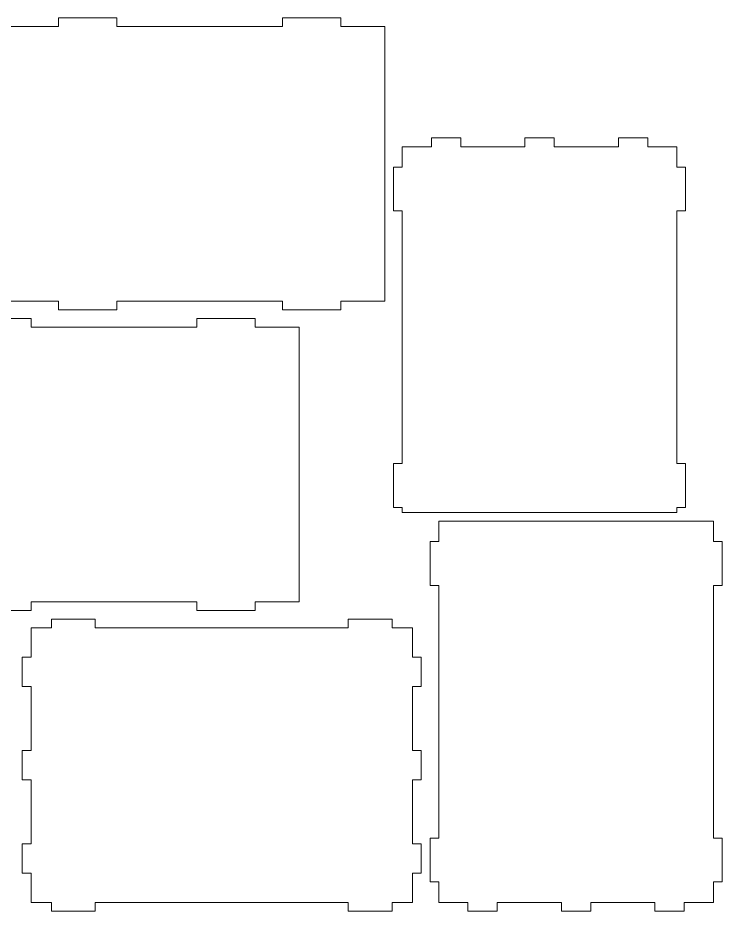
# Model space of a CAD drawing. Header units: millimetres. Extents: x -454 to 454, y -712 to 712.
# Drawn here: x 213.1 to 454.2, y -712.5 to -406.5 of the extents above; entities that cross this region are included whole.
import ezdxf

# ---------------------------------------------------------------- set-up
doc = ezdxf.new("R2010")
doc.units = ezdxf.units.MM
doc.header["$MEASUREMENT"] = 0
doc.layers.add('Camada 1', color=7, linetype='Continuous')

msp = doc.modelspace()

# ---------------------------------------------------------------- linework, layer by layer
at = {"layer": 'Camada 1', "color": 250, "lineweight": 20}
for points, knots in [([(247.0362, -506.4594), (247.0362, -506.4594), (247.0362, -503.4594), (247.0362, -503.4594), (247.0362, -503.4594), (247.0362, -503.4594), (303.7375, -503.4594), (303.7375, -503.4594), (303.7375, -503.4594), (303.7375, -503.4594), (303.7375, -506.4594), (303.7375, -506.4594), (303.7375, -506.4594), (303.7375, -506.4594), (323.7375, -506.4594), (323.7375, -506.4594), (323.7375, -506.4594), (323.7375, -506.4594), (323.7375, -503.4594), (323.7375, -503.4594), (323.7375, -503.4594), (323.7375, -503.4594), (338.7375, -503.4594), (338.7375, -503.4594), (338.7375, -503.4594), (338.7375, -503.4594), (338.7375, -409.4594), (338.7375, -409.4594), (338.7375, -409.4594), (338.7375, -409.4594), (323.7375, -409.4594), (323.7375, -409.4594), (323.7375, -409.4594), (323.7375, -409.4594), (323.7375, -406.4594), (323.7375, -406.4594), (323.7375, -406.4594), (323.7375, -406.4594), (303.7375, -406.4594), (303.7375, -406.4594), (303.7375, -406.4594), (303.7375, -406.4594), (303.7375, -409.4594), (303.7375, -409.4594), (303.7375, -409.4594), (303.7375, -409.4594), (247.0362, -409.4594), (247.0362, -409.4594), (247.0362, -409.4594), (247.0362, -409.4594), (247.0362, -406.4594), (247.0362, -406.4594), (247.0362, -406.4594), (247.0362, -406.4594), (227.0362, -406.4594), (227.0362, -406.4594), (227.0362, -406.4594), (227.0362, -406.4594), (227.0362, -409.4594), (227.0362, -409.4594), (227.0362, -409.4594), (227.0362, -409.4594), (170.3349, -409.4594), (170.3349, -409.4594), (170.3349, -409.4594), (170.3349, -409.4594), (170.3349, -406.4594), (170.3349, -406.4594), (170.3349, -406.4594), (170.3349, -406.4594), (150.3349, -406.4594), (150.3349, -406.4594), (150.3349, -406.4594), (150.3349, -406.4594), (150.3349, -409.4594), (150.3349, -409.4594), (150.3349, -409.4594), (150.3349, -409.4594), (135.3349, -409.4594), (135.3349, -409.4594), (135.3349, -409.4594), (135.3349, -409.4594), (135.3349, -503.4594), (135.3349, -503.4594), (135.3349, -503.4594), (135.3349, -503.4594), (150.3349, -503.4594), (150.3349, -503.4594), (150.3349, -503.4594), (150.3349, -503.4594), (150.3349, -506.4594), (150.3349, -506.4594), (150.3349, -506.4594), (150.3349, -506.4594), (170.3349, -506.4594), (170.3349, -506.4594), (170.3349, -506.4594), (170.3349, -506.4594), (170.3349, -503.4594), (170.3349, -503.4594), (170.3349, -503.4594), (170.3349, -503.4594), (227.0362, -503.4594), (227.0362, -503.4594), (227.0362, -503.4594), (227.0362, -503.4594), (227.0362, -506.4594), (227.0362, -506.4594), (227.0362, -506.4594), (227.0362, -506.4594), (247.0362, -506.4594), (247.0362, -506.4594)], [0, 0, 0, 0, 0.03448276, 0.03448276, 0.03448276, 0.03448276, 0.06896552, 0.06896552, 0.06896552, 0.06896552, 0.10344828, 0.10344828, 0.10344828, 0.10344828, 0.13793103, 0.13793103, 0.13793103, 0.13793103, 0.17241379, 0.17241379, 0.17241379, 0.17241379, 0.20689655, 0.20689655, 0.20689655, 0.20689655, 0.24137931, 0.24137931, 0.24137931, 0.24137931, 0.27586207, 0.27586207, 0.27586207, 0.27586207, 0.31034483, 0.31034483, 0.31034483, 0.31034483, 0.34482759, 0.34482759, 0.34482759, 0.34482759, 0.37931034, 0.37931034, 0.37931034, 0.37931034, 0.4137931, 0.4137931, 0.4137931, 0.4137931, 0.44827586, 0.44827586, 0.44827586, 0.44827586, 0.48275862, 0.48275862, 0.48275862, 0.48275862, 0.51724138, 0.51724138, 0.51724138, 0.51724138, 0.55172414, 0.55172414, 0.55172414, 0.55172414, 0.5862069, 0.5862069, 0.5862069, 0.5862069, 0.62068966, 0.62068966, 0.62068966, 0.62068966, 0.65517241, 0.65517241, 0.65517241, 0.65517241, 0.68965517, 0.68965517, 0.68965517, 0.68965517, 0.72413793, 0.72413793, 0.72413793, 0.72413793, 0.75862069, 0.75862069, 0.75862069, 0.75862069, 0.79310345, 0.79310345, 0.79310345, 0.79310345, 0.82758621, 0.82758621, 0.82758621, 0.82758621, 0.86206897, 0.86206897, 0.86206897, 0.86206897, 0.89655172, 0.89655172, 0.89655172, 0.89655172, 0.93103448, 0.93103448, 0.93103448, 0.93103448, 1, 1, 1, 1]), ([(438.7375, -559.1694), (438.7375, -559.1694), (438.7375, -472.5894), (438.7375, -472.5894), (438.7375, -472.5894), (438.7375, -472.5894), (441.7375, -472.5894), (441.7375, -472.5894), (441.7375, -472.5894), (441.7375, -472.5894), (441.7375, -457.5894), (441.7375, -457.5894), (441.7375, -457.5894), (441.7375, -457.5894), (438.7375, -457.5894), (438.7375, -457.5894), (438.7375, -457.5894), (438.7375, -457.5894), (438.7375, -450.5894), (438.7375, -450.5894), (438.7375, -450.5894), (438.7375, -450.5894), (428.7375, -450.5894), (428.7375, -450.5894), (428.7375, -450.5894), (428.7375, -450.5894), (428.7375, -447.5894), (428.7375, -447.5894), (428.7375, -447.5894), (428.7375, -447.5894), (418.7375, -447.5894), (418.7375, -447.5894), (418.7375, -447.5894), (418.7375, -447.5894), (418.7375, -450.5894), (418.7375, -450.5894), (418.7375, -450.5894), (418.7375, -450.5894), (396.7375, -450.5894), (396.7375, -450.5894), (396.7375, -450.5894), (396.7375, -450.5894), (396.7375, -447.5894), (396.7375, -447.5894), (396.7375, -447.5894), (396.7375, -447.5894), (386.7375, -447.5894), (386.7375, -447.5894), (386.7375, -447.5894), (386.7375, -447.5894), (386.7375, -450.5894), (386.7375, -450.5894), (386.7375, -450.5894), (386.7375, -450.5894), (364.7375, -450.5894), (364.7375, -450.5894), (364.7375, -450.5894), (364.7375, -450.5894), (364.7375, -447.5894), (364.7375, -447.5894), (364.7375, -447.5894), (364.7375, -447.5894), (354.7375, -447.5894), (354.7375, -447.5894), (354.7375, -447.5894), (354.7375, -447.5894), (354.7375, -450.5894), (354.7375, -450.5894), (354.7375, -450.5894), (354.7375, -450.5894), (344.7375, -450.5894), (344.7375, -450.5894), (344.7375, -450.5894), (344.7375, -450.5894), (344.7375, -457.5894), (344.7375, -457.5894), (344.7375, -457.5894), (344.7375, -457.5894), (341.7375, -457.5894), (341.7375, -457.5894), (341.7375, -457.5894), (341.7375, -457.5894), (341.7375, -472.5894), (341.7375, -472.5894), (341.7375, -472.5894), (341.7375, -472.5894), (344.7375, -472.5894), (344.7375, -472.5894), (344.7375, -472.5894), (344.7375, -472.5894), (344.7375, -559.1694), (344.7375, -559.1694), (344.7375, -559.1694), (344.7375, -559.1694), (341.7375, -559.1694), (341.7375, -559.1694), (341.7375, -559.1694), (341.7375, -559.1694), (341.7375, -574.1694), (341.7375, -574.1694), (341.7375, -574.1694), (341.7375, -574.1694), (344.7375, -574.1694), (344.7375, -574.1694), (344.7375, -574.1694), (344.7375, -574.1694), (344.7375, -575.8794), (344.7375, -575.8794), (344.7375, -575.8794), (344.7375, -575.8794), (438.7375, -575.8794), (438.7375, -575.8794), (438.7375, -575.8794), (438.7375, -575.8794), (438.7375, -574.1694), (438.7375, -574.1694), (438.7375, -574.1694), (438.7375, -574.1694), (441.7375, -574.1694), (441.7375, -574.1694), (441.7375, -574.1694), (441.7375, -574.1694), (441.7375, -559.1694), (441.7375, -559.1694), (441.7375, -559.1694), (441.7375, -559.1694), (438.7375, -559.1694), (438.7375, -559.1694)], [0, 0, 0, 0, 0.03030303, 0.03030303, 0.03030303, 0.03030303, 0.06060606, 0.06060606, 0.06060606, 0.06060606, 0.09090909, 0.09090909, 0.09090909, 0.09090909, 0.12121212, 0.12121212, 0.12121212, 0.12121212, 0.15151515, 0.15151515, 0.15151515, 0.15151515, 0.18181818, 0.18181818, 0.18181818, 0.18181818, 0.21212121, 0.21212121, 0.21212121, 0.21212121, 0.24242424, 0.24242424, 0.24242424, 0.24242424, 0.27272727, 0.27272727, 0.27272727, 0.27272727, 0.3030303, 0.3030303, 0.3030303, 0.3030303, 0.33333333, 0.33333333, 0.33333333, 0.33333333, 0.36363636, 0.36363636, 0.36363636, 0.36363636, 0.39393939, 0.39393939, 0.39393939, 0.39393939, 0.42424242, 0.42424242, 0.42424242, 0.42424242, 0.45454545, 0.45454545, 0.45454545, 0.45454545, 0.48484848, 0.48484848, 0.48484848, 0.48484848, 0.51515152, 0.51515152, 0.51515152, 0.51515152, 0.54545455, 0.54545455, 0.54545455, 0.54545455, 0.57575758, 0.57575758, 0.57575758, 0.57575758, 0.60606061, 0.60606061, 0.60606061, 0.60606061, 0.63636364, 0.63636364, 0.63636364, 0.63636364, 0.66666667, 0.66666667, 0.66666667, 0.66666667, 0.6969697, 0.6969697, 0.6969697, 0.6969697, 0.72727273, 0.72727273, 0.72727273, 0.72727273, 0.75757576, 0.75757576, 0.75757576, 0.75757576, 0.78787879, 0.78787879, 0.78787879, 0.78787879, 0.81818182, 0.81818182, 0.81818182, 0.81818182, 0.84848485, 0.84848485, 0.84848485, 0.84848485, 0.87878788, 0.87878788, 0.87878788, 0.87878788, 0.90909091, 0.90909091, 0.90909091, 0.90909091, 0.93939394, 0.93939394, 0.93939394, 0.93939394, 1, 1, 1, 1]), ([(217.6886, -609.4594), (217.6886, -609.4594), (217.6886, -606.4594), (217.6886, -606.4594), (217.6886, -606.4594), (217.6886, -606.4594), (274.3899, -606.4594), (274.3899, -606.4594), (274.3899, -606.4594), (274.3899, -606.4594), (274.3899, -609.4594), (274.3899, -609.4594), (274.3899, -609.4594), (274.3899, -609.4594), (294.3899, -609.4594), (294.3899, -609.4594), (294.3899, -609.4594), (294.3899, -609.4594), (294.3899, -606.4594), (294.3899, -606.4594), (294.3899, -606.4594), (294.3899, -606.4594), (309.3899, -606.4594), (309.3899, -606.4594), (309.3899, -606.4594), (309.3899, -606.4594), (309.3899, -512.4594), (309.3899, -512.4594), (309.3899, -512.4594), (309.3899, -512.4594), (294.3899, -512.4594), (294.3899, -512.4594), (294.3899, -512.4594), (294.3899, -512.4594), (294.3899, -509.4594), (294.3899, -509.4594), (294.3899, -509.4594), (294.3899, -509.4594), (274.3899, -509.4594), (274.3899, -509.4594), (274.3899, -509.4594), (274.3899, -509.4594), (274.3899, -512.4594), (274.3899, -512.4594), (274.3899, -512.4594), (274.3899, -512.4594), (217.6886, -512.4594), (217.6886, -512.4594), (217.6886, -512.4594), (217.6886, -512.4594), (217.6886, -509.4594), (217.6886, -509.4594), (217.6886, -509.4594), (217.6886, -509.4594), (197.6886, -509.4594), (197.6886, -509.4594), (197.6886, -509.4594), (197.6886, -509.4594), (197.6886, -512.4594), (197.6886, -512.4594), (197.6886, -512.4594), (197.6886, -512.4594), (140.9873, -512.4594), (140.9873, -512.4594), (140.9873, -512.4594), (140.9873, -512.4594), (140.9873, -509.4594), (140.9873, -509.4594), (140.9873, -509.4594), (140.9873, -509.4594), (120.9873, -509.4594), (120.9873, -509.4594), (120.9873, -509.4594), (120.9873, -509.4594), (120.9873, -512.4594), (120.9873, -512.4594), (120.9873, -512.4594), (120.9873, -512.4594), (105.9873, -512.4594), (105.9873, -512.4594), (105.9873, -512.4594), (105.9873, -512.4594), (105.9873, -606.4594), (105.9873, -606.4594), (105.9873, -606.4594), (105.9873, -606.4594), (120.9873, -606.4594), (120.9873, -606.4594), (120.9873, -606.4594), (120.9873, -606.4594), (120.9873, -609.4594), (120.9873, -609.4594), (120.9873, -609.4594), (120.9873, -609.4594), (140.9873, -609.4594), (140.9873, -609.4594), (140.9873, -609.4594), (140.9873, -609.4594), (140.9873, -606.4594), (140.9873, -606.4594), (140.9873, -606.4594), (140.9873, -606.4594), (197.6886, -606.4594), (197.6886, -606.4594), (197.6886, -606.4594), (197.6886, -606.4594), (197.6886, -609.4594), (197.6886, -609.4594), (197.6886, -609.4594), (197.6886, -609.4594), (217.6886, -609.4594), (217.6886, -609.4594)], [0, 0, 0, 0, 0.03448276, 0.03448276, 0.03448276, 0.03448276, 0.06896552, 0.06896552, 0.06896552, 0.06896552, 0.10344828, 0.10344828, 0.10344828, 0.10344828, 0.13793103, 0.13793103, 0.13793103, 0.13793103, 0.17241379, 0.17241379, 0.17241379, 0.17241379, 0.20689655, 0.20689655, 0.20689655, 0.20689655, 0.24137931, 0.24137931, 0.24137931, 0.24137931, 0.27586207, 0.27586207, 0.27586207, 0.27586207, 0.31034483, 0.31034483, 0.31034483, 0.31034483, 0.34482759, 0.34482759, 0.34482759, 0.34482759, 0.37931034, 0.37931034, 0.37931034, 0.37931034, 0.4137931, 0.4137931, 0.4137931, 0.4137931, 0.44827586, 0.44827586, 0.44827586, 0.44827586, 0.48275862, 0.48275862, 0.48275862, 0.48275862, 0.51724138, 0.51724138, 0.51724138, 0.51724138, 0.55172414, 0.55172414, 0.55172414, 0.55172414, 0.5862069, 0.5862069, 0.5862069, 0.5862069, 0.62068966, 0.62068966, 0.62068966, 0.62068966, 0.65517241, 0.65517241, 0.65517241, 0.65517241, 0.68965517, 0.68965517, 0.68965517, 0.68965517, 0.72413793, 0.72413793, 0.72413793, 0.72413793, 0.75862069, 0.75862069, 0.75862069, 0.75862069, 0.79310345, 0.79310345, 0.79310345, 0.79310345, 0.82758621, 0.82758621, 0.82758621, 0.82758621, 0.86206897, 0.86206897, 0.86206897, 0.86206897, 0.89655172, 0.89655172, 0.89655172, 0.89655172, 0.93103448, 0.93103448, 0.93103448, 0.93103448, 1, 1, 1, 1]), ([(451.2183, -687.4594), (451.2183, -687.4594), (451.2183, -600.8794), (451.2183, -600.8794), (451.2183, -600.8794), (451.2183, -600.8794), (454.2183, -600.8794), (454.2183, -600.8794), (454.2183, -600.8794), (454.2183, -600.8794), (454.2183, -585.8794), (454.2183, -585.8794), (454.2183, -585.8794), (454.2183, -585.8794), (451.2183, -585.8794), (451.2183, -585.8794), (451.2183, -585.8794), (451.2183, -585.8794), (451.2183, -578.8794), (451.2183, -578.8794), (451.2183, -578.8794), (451.2183, -578.8794), (357.2183, -578.8794), (357.2183, -578.8794), (357.2183, -578.8794), (357.2183, -578.8794), (357.2183, -585.8794), (357.2183, -585.8794), (357.2183, -585.8794), (357.2183, -585.8794), (354.2183, -585.8794), (354.2183, -585.8794), (354.2183, -585.8794), (354.2183, -585.8794), (354.2183, -600.8794), (354.2183, -600.8794), (354.2183, -600.8794), (354.2183, -600.8794), (357.2183, -600.8794), (357.2183, -600.8794), (357.2183, -600.8794), (357.2183, -600.8794), (357.2183, -687.4594), (357.2183, -687.4594), (357.2183, -687.4594), (357.2183, -687.4594), (354.2183, -687.4594), (354.2183, -687.4594), (354.2183, -687.4594), (354.2183, -687.4594), (354.2183, -702.4594), (354.2183, -702.4594), (354.2183, -702.4594), (354.2183, -702.4594), (357.2183, -702.4594), (357.2183, -702.4594), (357.2183, -702.4594), (357.2183, -702.4594), (357.2183, -709.4594), (357.2183, -709.4594), (357.2183, -709.4594), (357.2183, -709.4594), (367.2183, -709.4594), (367.2183, -709.4594), (367.2183, -709.4594), (367.2183, -709.4594), (367.2183, -712.4594), (367.2183, -712.4594), (367.2183, -712.4594), (367.2183, -712.4594), (377.2183, -712.4594), (377.2183, -712.4594), (377.2183, -712.4594), (377.2183, -712.4594), (377.2183, -709.4594), (377.2183, -709.4594), (377.2183, -709.4594), (377.2183, -709.4594), (399.2183, -709.4594), (399.2183, -709.4594), (399.2183, -709.4594), (399.2183, -709.4594), (399.2183, -712.4594), (399.2183, -712.4594), (399.2183, -712.4594), (399.2183, -712.4594), (409.2183, -712.4594), (409.2183, -712.4594), (409.2183, -712.4594), (409.2183, -712.4594), (409.2183, -709.4594), (409.2183, -709.4594), (409.2183, -709.4594), (409.2183, -709.4594), (431.2183, -709.4594), (431.2183, -709.4594), (431.2183, -709.4594), (431.2183, -709.4594), (431.2183, -712.4594), (431.2183, -712.4594), (431.2183, -712.4594), (431.2183, -712.4594), (441.2183, -712.4594), (441.2183, -712.4594), (441.2183, -712.4594), (441.2183, -712.4594), (441.2183, -709.4594), (441.2183, -709.4594), (441.2183, -709.4594), (441.2183, -709.4594), (451.2183, -709.4594), (451.2183, -709.4594), (451.2183, -709.4594), (451.2183, -709.4594), (451.2183, -702.4594), (451.2183, -702.4594), (451.2183, -702.4594), (451.2183, -702.4594), (454.2183, -702.4594), (454.2183, -702.4594), (454.2183, -702.4594), (454.2183, -702.4594), (454.2183, -687.4594), (454.2183, -687.4594), (454.2183, -687.4594), (454.2183, -687.4594), (451.2183, -687.4594), (451.2183, -687.4594)], [0, 0, 0, 0, 0.03030303, 0.03030303, 0.03030303, 0.03030303, 0.06060606, 0.06060606, 0.06060606, 0.06060606, 0.09090909, 0.09090909, 0.09090909, 0.09090909, 0.12121212, 0.12121212, 0.12121212, 0.12121212, 0.15151515, 0.15151515, 0.15151515, 0.15151515, 0.18181818, 0.18181818, 0.18181818, 0.18181818, 0.21212121, 0.21212121, 0.21212121, 0.21212121, 0.24242424, 0.24242424, 0.24242424, 0.24242424, 0.27272727, 0.27272727, 0.27272727, 0.27272727, 0.3030303, 0.3030303, 0.3030303, 0.3030303, 0.33333333, 0.33333333, 0.33333333, 0.33333333, 0.36363636, 0.36363636, 0.36363636, 0.36363636, 0.39393939, 0.39393939, 0.39393939, 0.39393939, 0.42424242, 0.42424242, 0.42424242, 0.42424242, 0.45454545, 0.45454545, 0.45454545, 0.45454545, 0.48484848, 0.48484848, 0.48484848, 0.48484848, 0.51515152, 0.51515152, 0.51515152, 0.51515152, 0.54545455, 0.54545455, 0.54545455, 0.54545455, 0.57575758, 0.57575758, 0.57575758, 0.57575758, 0.60606061, 0.60606061, 0.60606061, 0.60606061, 0.63636364, 0.63636364, 0.63636364, 0.63636364, 0.66666667, 0.66666667, 0.66666667, 0.66666667, 0.6969697, 0.6969697, 0.6969697, 0.6969697, 0.72727273, 0.72727273, 0.72727273, 0.72727273, 0.75757576, 0.75757576, 0.75757576, 0.75757576, 0.78787879, 0.78787879, 0.78787879, 0.78787879, 0.81818182, 0.81818182, 0.81818182, 0.81818182, 0.84848485, 0.84848485, 0.84848485, 0.84848485, 0.87878788, 0.87878788, 0.87878788, 0.87878788, 0.90909091, 0.90909091, 0.90909091, 0.90909091, 0.93939394, 0.93939394, 0.93939394, 0.93939394, 1, 1, 1, 1]), ([(326.2183, -709.4594), (326.2183, -709.4594), (239.6383, -709.4594), (239.6383, -709.4594), (239.6383, -709.4594), (239.6383, -709.4594), (239.6383, -712.4594), (239.6383, -712.4594), (239.6383, -712.4594), (239.6383, -712.4594), (224.6383, -712.4594), (224.6383, -712.4594), (224.6383, -712.4594), (224.6383, -712.4594), (224.6383, -709.4594), (224.6383, -709.4594), (224.6383, -709.4594), (224.6383, -709.4594), (217.6383, -709.4594), (217.6383, -709.4594), (217.6383, -709.4594), (217.6383, -709.4594), (217.6383, -699.4594), (217.6383, -699.4594), (217.6383, -699.4594), (217.6383, -699.4594), (214.6383, -699.4594), (214.6383, -699.4594), (214.6383, -699.4594), (214.6383, -699.4594), (214.6383, -689.4594), (214.6383, -689.4594), (214.6383, -689.4594), (214.6383, -689.4594), (217.6383, -689.4594), (217.6383, -689.4594), (217.6383, -689.4594), (217.6383, -689.4594), (217.6383, -667.4594), (217.6383, -667.4594), (217.6383, -667.4594), (217.6383, -667.4594), (214.6383, -667.4594), (214.6383, -667.4594), (214.6383, -667.4594), (214.6383, -667.4594), (214.6383, -657.4594), (214.6383, -657.4594), (214.6383, -657.4594), (214.6383, -657.4594), (217.6383, -657.4594), (217.6383, -657.4594), (217.6383, -657.4594), (217.6383, -657.4594), (217.6383, -635.4594), (217.6383, -635.4594), (217.6383, -635.4594), (217.6383, -635.4594), (214.6383, -635.4594), (214.6383, -635.4594), (214.6383, -635.4594), (214.6383, -635.4594), (214.6383, -625.4594), (214.6383, -625.4594), (214.6383, -625.4594), (214.6383, -625.4594), (217.6383, -625.4594), (217.6383, -625.4594), (217.6383, -625.4594), (217.6383, -625.4594), (217.6383, -615.4594), (217.6383, -615.4594), (217.6383, -615.4594), (217.6383, -615.4594), (224.6383, -615.4594), (224.6383, -615.4594), (224.6383, -615.4594), (224.6383, -615.4594), (224.6383, -612.4594), (224.6383, -612.4594), (224.6383, -612.4594), (224.6383, -612.4594), (239.6383, -612.4594), (239.6383, -612.4594), (239.6383, -612.4594), (239.6383, -612.4594), (239.6383, -615.4594), (239.6383, -615.4594), (239.6383, -615.4594), (239.6383, -615.4594), (326.2183, -615.4594), (326.2183, -615.4594), (326.2183, -615.4594), (326.2183, -615.4594), (326.2183, -612.4594), (326.2183, -612.4594), (326.2183, -612.4594), (326.2183, -612.4594), (341.2183, -612.4594), (341.2183, -612.4594), (341.2183, -612.4594), (341.2183, -612.4594), (341.2183, -615.4594), (341.2183, -615.4594), (341.2183, -615.4594), (341.2183, -615.4594), (348.2183, -615.4594), (348.2183, -615.4594), (348.2183, -615.4594), (348.2183, -615.4594), (348.2183, -625.4594), (348.2183, -625.4594), (348.2183, -625.4594), (348.2183, -625.4594), (351.2183, -625.4594), (351.2183, -625.4594), (351.2183, -625.4594), (351.2183, -625.4594), (351.2183, -635.4594), (351.2183, -635.4594), (351.2183, -635.4594), (351.2183, -635.4594), (348.2183, -635.4594), (348.2183, -635.4594), (348.2183, -635.4594), (348.2183, -635.4594), (348.2183, -657.4594), (348.2183, -657.4594), (348.2183, -657.4594), (348.2183, -657.4594), (351.2183, -657.4594), (351.2183, -657.4594), (351.2183, -657.4594), (351.2183, -657.4594), (351.2183, -667.4594), (351.2183, -667.4594), (351.2183, -667.4594), (351.2183, -667.4594), (348.2183, -667.4594), (348.2183, -667.4594), (348.2183, -667.4594), (348.2183, -667.4594), (348.2183, -689.4594), (348.2183, -689.4594), (348.2183, -689.4594), (348.2183, -689.4594), (351.2183, -689.4594), (351.2183, -689.4594), (351.2183, -689.4594), (351.2183, -689.4594), (351.2183, -699.4594), (351.2183, -699.4594), (351.2183, -699.4594), (351.2183, -699.4594), (348.2183, -699.4594), (348.2183, -699.4594), (348.2183, -699.4594), (348.2183, -699.4594), (348.2183, -709.4594), (348.2183, -709.4594), (348.2183, -709.4594), (348.2183, -709.4594), (341.2183, -709.4594), (341.2183, -709.4594), (341.2183, -709.4594), (341.2183, -709.4594), (341.2183, -712.4594), (341.2183, -712.4594), (341.2183, -712.4594), (341.2183, -712.4594), (326.2183, -712.4594), (326.2183, -712.4594), (326.2183, -712.4594), (326.2183, -712.4594), (326.2183, -709.4594), (326.2183, -709.4594)], [0, 0, 0, 0, 0.02222222, 0.02222222, 0.02222222, 0.02222222, 0.04444444, 0.04444444, 0.04444444, 0.04444444, 0.06666667, 0.06666667, 0.06666667, 0.06666667, 0.08888889, 0.08888889, 0.08888889, 0.08888889, 0.11111111, 0.11111111, 0.11111111, 0.11111111, 0.13333333, 0.13333333, 0.13333333, 0.13333333, 0.15555556, 0.15555556, 0.15555556, 0.15555556, 0.17777778, 0.17777778, 0.17777778, 0.17777778, 0.2, 0.2, 0.2, 0.2, 0.22222222, 0.22222222, 0.22222222, 0.22222222, 0.24444444, 0.24444444, 0.24444444, 0.24444444, 0.26666667, 0.26666667, 0.26666667, 0.26666667, 0.28888889, 0.28888889, 0.28888889, 0.28888889, 0.31111111, 0.31111111, 0.31111111, 0.31111111, 0.33333333, 0.33333333, 0.33333333, 0.33333333, 0.35555556, 0.35555556, 0.35555556, 0.35555556, 0.37777778, 0.37777778, 0.37777778, 0.37777778, 0.4, 0.4, 0.4, 0.4, 0.42222222, 0.42222222, 0.42222222, 0.42222222, 0.44444444, 0.44444444, 0.44444444, 0.44444444, 0.46666667, 0.46666667, 0.46666667, 0.46666667, 0.48888889, 0.48888889, 0.48888889, 0.48888889, 0.51111111, 0.51111111, 0.51111111, 0.51111111, 0.53333333, 0.53333333, 0.53333333, 0.53333333, 0.55555556, 0.55555556, 0.55555556, 0.55555556, 0.57777778, 0.57777778, 0.57777778, 0.57777778, 0.6, 0.6, 0.6, 0.6, 0.62222222, 0.62222222, 0.62222222, 0.62222222, 0.64444444, 0.64444444, 0.64444444, 0.64444444, 0.66666667, 0.66666667, 0.66666667, 0.66666667, 0.68888889, 0.68888889, 0.68888889, 0.68888889, 0.71111111, 0.71111111, 0.71111111, 0.71111111, 0.73333333, 0.73333333, 0.73333333, 0.73333333, 0.75555556, 0.75555556, 0.75555556, 0.75555556, 0.77777778, 0.77777778, 0.77777778, 0.77777778, 0.8, 0.8, 0.8, 0.8, 0.82222222, 0.82222222, 0.82222222, 0.82222222, 0.84444444, 0.84444444, 0.84444444, 0.84444444, 0.86666667, 0.86666667, 0.86666667, 0.86666667, 0.88888889, 0.88888889, 0.88888889, 0.88888889, 0.91111111, 0.91111111, 0.91111111, 0.91111111, 0.93333333, 0.93333333, 0.93333333, 0.93333333, 0.95555556, 0.95555556, 0.95555556, 0.95555556, 1, 1, 1, 1])]:
    msp.add_open_spline(points, degree=3, knots=knots, dxfattribs=at)

doc.saveas('drawing.dxf')
